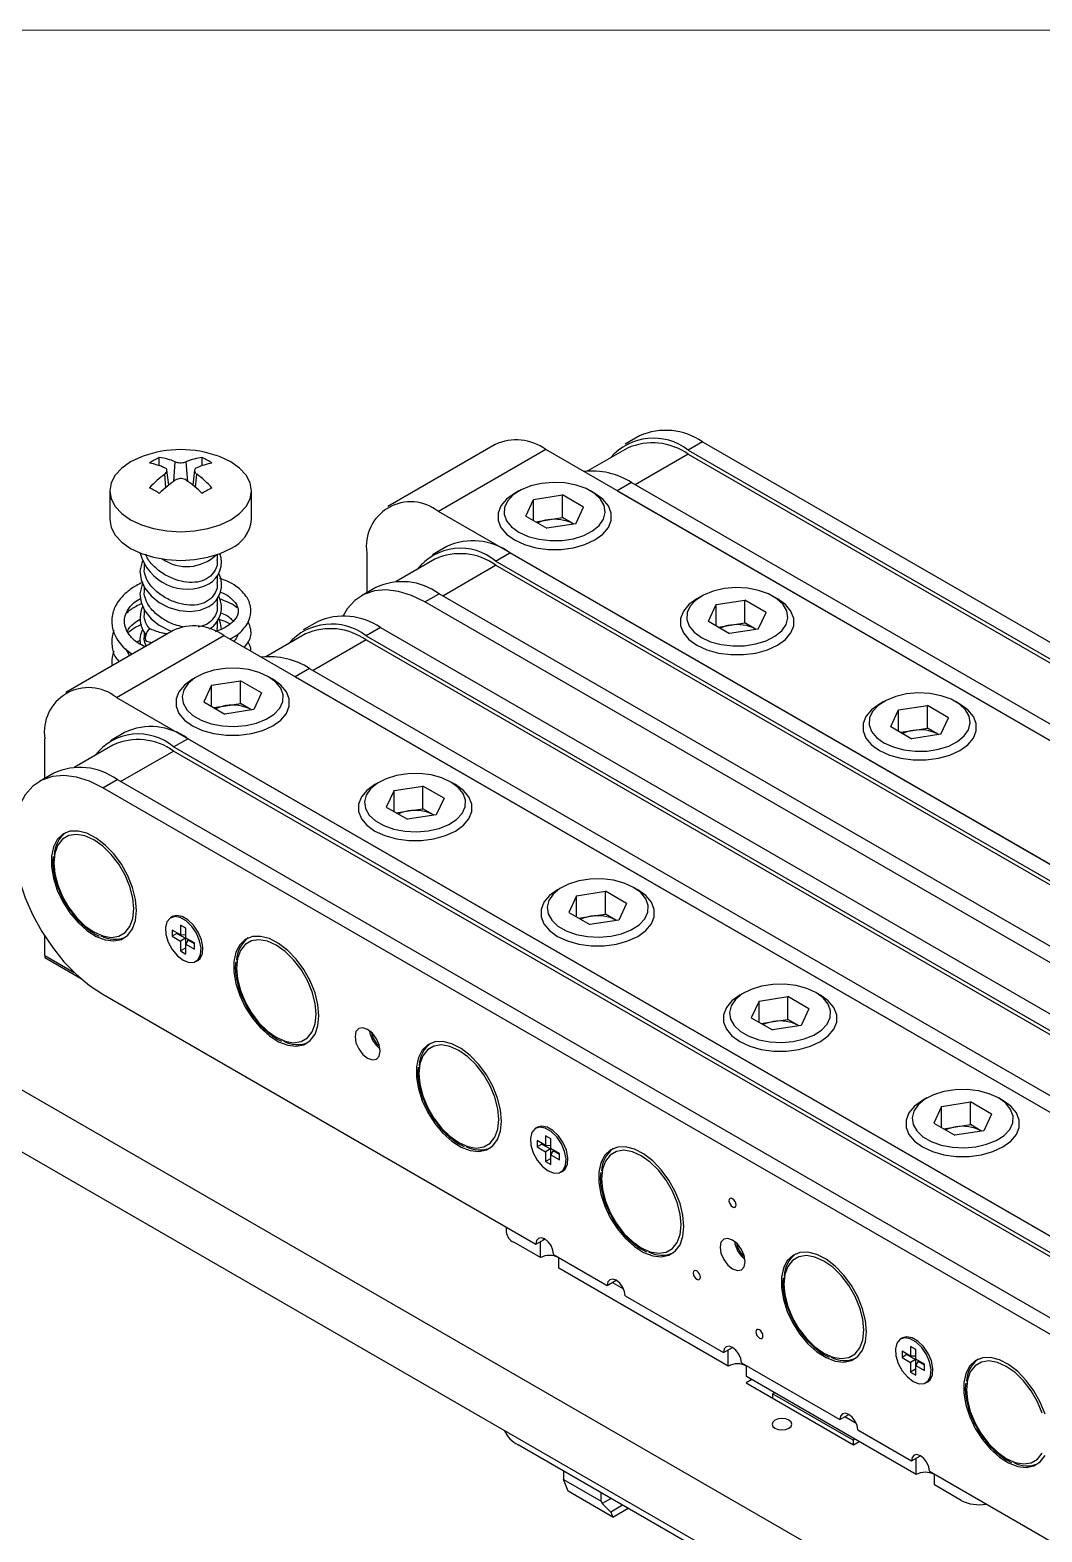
# Model space of a CAD drawing. Header units: millimetres. Extents: x 5 to 292, y 4 to 204.
# Drawn here: x 181.5 to 221.5, y 145.1 to 204.5 of the extents above; entities that cross this region are included whole.
import ezdxf

# ---------------------------------------------------------------- set-up
doc = ezdxf.new("R2010")
doc.units = ezdxf.units.MM

msp = doc.modelspace()

# ---------------------------------------------------------------- linework, layer by layer
at = {"color": 7, "linetype": 'Continuous', "lineweight": 18}
msp.add_line((4.92, 204.48), (291.92, 204.48), dxfattribs=at)
at = {"color": 7, "linetype": 'Continuous', "lineweight": 25}
for p, q in [((205.621, 188.433), (205.055, 188.107)), ((199.917, 188.089), (195.675, 185.64)), ((201.917, 187.891), (197.675, 185.442)), ((257.354, 155.888), (201.917, 187.891)), ((205.146, 187.949), (203.583, 187.047)), ((208.111, 188.201), (207.546, 187.875)), ((207.546, 187.875), (257.326, 159.137)), ((207.546, 187.711), (257.326, 158.974)), ((208.111, 188.201), (257.892, 159.464)), ((186.644, 187.255), (186.644, 187.584)), ((187.02, 186.486), (186.947, 187.072)), ((188.037, 187.072), (187.965, 186.486)), ((188.341, 187.255), (188.341, 187.584)), ((205.311, 186.585), (204.746, 186.258)), ((205.311, 186.585), (255.092, 157.847)), ((184.692, 186.258), (184.692, 185.128)), ((190.292, 185.128), (190.292, 186.258)), ((200.856, 186.258), (200.68, 186.156)), ((201.13, 185.265), (201.436, 185.924)), ((201.436, 185.924), (202.576, 186.1)), ((201.436, 185.089), (201.436, 185.924)), ((203.411, 185.618), (202.576, 186.1)), ((202.576, 185.202), (202.576, 186.1)), ((203.862, 186.156), (203.685, 186.258)), ((204.746, 186.258), (254.526, 157.521)), ((253.112, 153.439), (197.675, 185.442)), ((203.106, 184.96), (203.411, 185.618)), ((201.13, 185.265), (201.965, 184.783)), ((201.523, 185.039), (202.006, 185.114)), ((203.106, 184.96), (201.965, 184.783)), ((202.006, 185.114), (202.576, 185.202)), ((202.994, 184.961), (202.576, 185.202)), ((203.018, 184.946), (202.994, 184.961)), ((203.019, 184.947), (202.994, 184.961)), ((188.942, 183.531), (188.942, 183.745)), ((194.846, 183.808), (194.846, 182.234)), ((197.538, 183.557), (196.003, 182.671)), ((198.003, 184.057), (197.438, 183.73)), ((199.937, 183.482), (200.503, 183.809)), ((250.283, 155.071), (200.503, 183.809)), ((186.042, 183.359), (186.042, 183.183)), ((186.048, 183.091), (186.055, 183.182)), ((249.718, 154.745), (199.937, 183.482)), ((249.718, 154.582), (199.937, 183.319)), ((186.042, 182.461), (186.042, 182.284)), ((188.942, 182.633), (188.942, 182.892)), ((195.203, 182.44), (194.637, 182.114)), ((186.048, 182.193), (186.055, 182.284)), ((188.942, 181.735), (188.942, 181.994)), ((197.137, 181.866), (197.703, 182.193)), ((246.918, 153.128), (197.137, 181.866)), ((247.483, 153.455), (197.703, 182.193)), ((208.069, 182.094), (207.892, 181.992)), ((208.343, 181.102), (208.648, 181.76)), ((208.648, 181.76), (209.789, 181.937)), ((208.648, 180.925), (208.648, 181.76)), ((210.624, 181.455), (209.789, 181.937)), ((209.789, 181.038), (209.789, 181.937)), ((211.075, 181.992), (210.898, 182.094)), ((186.042, 181.563), (186.042, 181.386)), ((186.048, 181.295), (186.055, 181.386)), ((210.318, 180.796), (210.624, 181.455)), ((187.189, 180.741), (182.947, 178.292)), ((184.947, 178.094), (189.189, 180.543)), ((186.042, 180.665), (186.042, 180.488)), ((188.923, 180.836), (188.934, 180.725)), ((188.942, 180.837), (188.942, 181.095)), ((189.189, 180.543), (244.626, 148.54)), ((192.418, 180.601), (190.855, 179.699)), ((192.893, 181.086), (192.327, 180.759)), ((195.384, 180.854), (194.818, 180.527)), ((195.384, 180.854), (245.164, 152.116)), ((208.343, 181.102), (209.178, 180.62)), ((208.735, 180.875), (209.219, 180.95)), ((210.318, 180.796), (209.178, 180.62)), ((209.219, 180.95), (209.789, 181.038)), ((210.206, 180.797), (209.789, 181.038)), ((210.231, 180.783), (210.206, 180.797)), ((210.232, 180.783), (210.206, 180.797)), ((185.47, 179.749), (185.316, 180.013)), ((185.764, 180.284), (185.899, 180.374)), ((186.134, 180.319), (186.354, 180.259)), ((194.818, 180.527), (244.598, 151.789)), ((194.818, 180.364), (244.598, 151.626)), ((185.472, 179.881), (185.416, 179.842)), ((188.128, 178.91), (187.952, 178.808)), ((188.708, 178.576), (189.848, 178.753)), ((190.683, 178.271), (189.848, 178.753)), ((189.848, 177.854), (189.848, 178.753)), ((191.134, 178.808), (190.957, 178.91)), ((192.583, 179.237), (192.018, 178.911)), ((192.018, 178.911), (241.798, 150.173)), ((192.583, 179.237), (242.364, 150.5)), ((188.708, 178.576), (188.402, 177.918)), ((188.708, 177.741), (188.708, 178.576)), ((190.683, 178.271), (190.378, 177.612)), ((184.947, 178.094), (240.384, 146.091)), ((188.402, 177.918), (189.237, 177.436)), ((188.795, 177.691), (189.278, 177.766)), ((190.378, 177.612), (189.237, 177.436)), ((189.278, 177.766), (189.848, 177.854)), ((190.266, 177.613), (189.848, 177.854)), ((190.29, 177.599), (190.266, 177.613)), ((190.291, 177.599), (190.266, 177.613)), ((215.281, 177.931), (215.105, 177.829)), ((215.555, 176.938), (215.861, 177.596)), ((215.861, 177.596), (217.001, 177.773)), ((215.861, 176.762), (215.861, 177.596)), ((217.836, 177.291), (217.001, 177.773)), ((217.001, 176.875), (217.001, 177.773)), ((218.287, 177.829), (218.11, 177.931)), ((217.531, 176.633), (217.836, 177.291)), ((182.118, 174.886), (182.118, 176.461)), ((185.275, 176.709), (184.71, 176.382)), ((187.209, 176.135), (187.775, 176.461)), ((237.555, 147.724), (187.775, 176.461)), ((215.555, 176.938), (216.39, 176.456)), ((215.948, 176.712), (216.431, 176.786)), ((217.531, 176.633), (216.39, 176.456)), ((216.431, 176.786), (217.001, 176.875)), ((217.419, 176.634), (217.001, 176.875)), ((217.443, 176.619), (217.419, 176.634)), ((217.444, 176.619), (217.419, 176.634)), ((184.81, 176.209), (183.275, 175.323)), ((236.99, 147.397), (187.209, 176.135)), ((236.99, 147.234), (187.209, 175.971)), ((182.475, 175.092), (181.909, 174.766)), ((184.409, 174.518), (184.975, 174.845)), ((234.755, 146.107), (184.975, 174.845)), ((195.341, 174.747), (195.164, 174.645)), ((198.347, 174.645), (198.17, 174.747)), ((234.19, 145.781), (184.409, 174.518)), ((195.92, 174.412), (195.615, 173.754)), ((195.92, 174.412), (197.061, 174.589)), ((195.92, 173.578), (195.92, 174.412)), ((197.896, 174.107), (197.061, 174.589)), ((197.061, 173.691), (197.061, 174.589)), ((197.896, 174.107), (197.59, 173.449)), ((195.615, 173.754), (196.45, 173.272)), ((196.007, 173.528), (196.491, 173.602)), ((197.59, 173.449), (196.45, 173.272)), ((196.491, 173.602), (197.061, 173.691)), ((197.478, 173.45), (197.061, 173.691)), ((197.503, 173.435), (197.478, 173.45)), ((197.504, 173.435), (197.478, 173.45)), ((202.553, 170.583), (202.377, 170.481)), ((205.559, 170.481), (205.382, 170.583)), ((203.133, 170.249), (202.827, 169.59)), ((203.133, 170.249), (204.273, 170.425)), ((203.133, 169.414), (203.133, 170.249)), ((205.108, 169.943), (204.273, 170.425)), ((204.273, 169.527), (204.273, 170.425)), ((205.108, 169.943), (204.803, 169.285)), ((187.162, 169.424), (187.091, 169.383)), ((202.827, 169.59), (203.662, 169.108)), ((203.22, 169.364), (203.703, 169.439)), ((204.803, 169.285), (203.662, 169.108)), ((203.703, 169.439), (204.273, 169.527)), ((204.691, 169.286), (204.273, 169.527)), ((204.715, 169.271), (204.691, 169.286)), ((204.716, 169.271), (204.691, 169.286)), ((184.037, 168.78), (184.087, 168.749)), ((184.087, 168.749), (184.263, 168.658)), ((187.485, 168.701), (187.149, 168.895)), ((187.149, 168.895), (187.149, 168.65)), ((187.342, 168.761), (187.149, 168.65)), ((187.342, 168.783), (187.342, 168.761)), ((187.342, 168.761), (187.678, 168.567)), ((187.485, 169.089), (187.485, 168.701)), ((187.697, 168.966), (187.485, 169.089)), ((187.678, 168.693), (187.485, 168.701)), ((187.678, 168.977), (187.678, 168.693)), ((187.697, 168.578), (187.697, 168.966)), ((182.118, 167.887), (182.118, 168.649)), ((187.149, 168.65), (187.485, 168.456)), ((187.678, 168.567), (187.485, 168.456)), ((187.485, 168.456), (187.485, 168.068)), ((187.678, 168.179), (187.485, 168.068)), ((187.485, 168.068), (187.697, 167.945)), ((187.678, 168.567), (187.678, 168.179)), ((187.678, 168.179), (187.697, 168.168)), ((188.033, 168.384), (187.697, 168.578)), ((187.787, 168.504), (187.697, 168.333)), ((187.697, 167.945), (187.697, 168.333)), ((187.697, 168.333), (188.033, 168.139)), ((187.787, 168.504), (188.033, 168.362)), ((188.033, 168.139), (188.033, 168.384)), ((182.118, 167.887), (182.118, 167.805)), ((182.118, 167.887), (183.286, 167.213)), ((182.118, 167.805), (183.524, 166.994)), ((188.091, 167.651), (188.162, 167.692)), ((174.001, 166.736), (241.36, 127.85)), ((184.409, 166.353), (201.521, 156.474)), ((209.766, 166.419), (209.589, 166.317)), ((212.772, 166.317), (212.595, 166.419)), ((210.345, 166.085), (210.04, 165.427)), ((210.345, 166.085), (211.486, 166.262)), ((210.345, 165.25), (210.345, 166.085)), ((212.321, 165.78), (211.486, 166.262)), ((211.486, 165.363), (211.486, 166.262)), ((212.321, 165.78), (212.015, 165.121)), ((210.04, 165.427), (210.875, 164.945)), ((210.432, 165.2), (210.916, 165.275)), ((212.015, 165.121), (210.875, 164.945)), ((210.916, 165.275), (211.486, 165.363)), ((211.903, 165.122), (211.486, 165.363)), ((211.928, 165.108), (211.903, 165.122)), ((211.929, 165.108), (211.903, 165.122)), ((191.249, 164.617), (191.299, 164.585)), ((191.299, 164.585), (191.476, 164.495)), ((174.001, 164.286), (241.36, 125.401)), ((216.978, 162.256), (216.802, 162.154)), ((219.984, 162.154), (219.807, 162.256)), ((217.558, 161.921), (217.252, 161.263)), ((217.558, 161.921), (218.698, 162.098)), ((217.558, 161.087), (217.558, 161.921)), ((219.533, 161.616), (218.698, 162.098)), ((218.698, 161.2), (218.698, 162.098)), ((219.533, 161.616), (219.228, 160.958)), ((201.587, 161.097), (201.516, 161.056)), ((217.252, 161.263), (218.087, 160.781)), ((217.645, 161.037), (218.128, 161.111)), ((219.228, 160.958), (218.087, 160.781)), ((218.128, 161.111), (218.698, 161.2)), ((219.116, 160.959), (218.698, 161.2)), ((219.14, 160.944), (219.116, 160.959)), ((219.141, 160.944), (219.116, 160.959)), ((198.462, 160.453), (198.512, 160.422)), ((198.512, 160.422), (198.688, 160.331)), ((201.91, 160.373), (201.574, 160.567)), ((201.574, 160.567), (201.574, 160.322)), ((201.767, 160.434), (201.574, 160.322)), ((201.767, 160.456), (201.767, 160.434)), ((201.767, 160.434), (202.103, 160.24)), ((201.91, 160.761), (201.91, 160.373)), ((202.122, 160.639), (201.91, 160.761)), ((202.103, 160.366), (201.91, 160.373)), ((202.103, 160.65), (202.103, 160.366)), ((202.122, 160.251), (202.122, 160.639)), ((201.574, 160.322), (201.91, 160.128)), ((202.103, 160.24), (201.91, 160.128)), ((201.91, 160.128), (201.91, 159.741)), ((202.103, 159.852), (201.91, 159.741)), ((202.103, 160.24), (202.103, 159.852)), ((202.103, 159.852), (202.122, 159.841)), ((202.458, 160.057), (202.122, 160.251)), ((202.212, 160.177), (202.122, 160.006)), ((202.122, 159.618), (202.122, 160.006)), ((202.122, 160.006), (202.458, 159.812)), ((202.212, 160.177), (202.458, 160.035)), ((202.458, 159.812), (202.458, 160.057)), ((201.91, 159.741), (202.122, 159.618)), ((202.516, 159.324), (202.587, 159.364)), ((200.358, 157.146), (200.358, 156.959)), ((201.707, 155.941), (200.651, 156.551)), ((201.521, 156.474), (201.875, 156.678)), ((201.707, 155.941), (201.707, 156.582)), ((205.674, 156.289), (205.724, 156.258)), ((205.724, 156.258), (205.9, 156.167)), ((202.228, 156.066), (204.35, 154.842)), ((202.428, 155.525), (202.428, 155.951)), ((209.132, 151.655), (202.428, 155.525)), ((204.35, 154.842), (204.703, 155.046)), ((204.997, 154.695), (204.546, 154.955)), ((205.057, 154.433), (208.946, 152.188)), ((216.012, 152.769), (215.941, 152.728)), ((208.946, 152.188), (209.299, 152.392)), ((209.132, 151.655), (209.132, 152.295)), ((212.887, 152.126), (212.937, 152.094)), ((212.937, 152.094), (213.113, 152.004)), ((216.335, 152.046), (215.999, 152.24)), ((215.999, 152.24), (215.999, 151.995)), ((216.192, 152.106), (215.999, 151.995)), ((216.192, 152.129), (216.192, 152.106)), ((216.192, 152.106), (216.528, 151.912)), ((216.335, 152.434), (216.335, 152.046)), ((216.547, 152.311), (216.335, 152.434)), ((216.528, 152.039), (216.335, 152.046)), ((216.528, 152.323), (216.528, 152.039)), ((216.547, 151.924), (216.547, 152.311)), ((209.653, 151.78), (213.542, 149.535)), ((209.853, 151.238), (209.853, 151.665)), ((215.999, 151.995), (216.335, 151.801)), ((216.528, 151.912), (216.335, 151.801)), ((216.335, 151.801), (216.335, 151.413)), ((216.528, 151.525), (216.335, 151.413)), ((216.528, 151.912), (216.528, 151.525)), ((216.528, 151.525), (216.547, 151.513)), ((216.883, 151.73), (216.547, 151.924)), ((216.637, 151.849), (216.547, 151.679)), ((216.547, 151.291), (216.547, 151.679)), ((216.547, 151.679), (216.883, 151.485)), ((216.637, 151.849), (216.883, 151.707)), ((216.883, 151.485), (216.883, 151.73)), ((210.062, 151.118), (209.837, 150.987)), ((209.837, 150.987), (214.079, 148.538)), ((216.556, 147.369), (209.853, 151.238)), ((216.335, 151.413), (216.547, 151.291)), ((216.941, 150.996), (217.012, 151.037)), ((210.956, 150.602), (210.884, 150.561)), ((214.066, 148.724), (210.884, 150.561)), ((210.884, 150.561), (210.884, 150.383)), ((213.542, 149.535), (213.896, 149.739)), ((214.189, 149.388), (213.739, 149.648)), ((214.249, 149.127), (216.37, 147.902)), ((229.318, 132.089), (200.821, 148.539)), ((214.138, 148.765), (214.066, 148.724)), ((214.066, 148.724), (214.066, 148.546)), ((214.079, 148.538), (214.305, 148.668)), ((216.37, 147.902), (216.724, 148.106)), ((216.556, 147.369), (216.556, 148.009)), ((220.099, 147.962), (220.149, 147.931)), ((220.149, 147.931), (220.325, 147.84)), ((202.621, 147.5), (202.621, 147.172)), ((217.078, 147.494), (234.19, 137.615)), ((217.278, 146.952), (217.278, 147.378)), ((202.621, 147.172), (204.106, 146.315)), ((202.798, 146.703), (202.621, 147.172)), ((204.566, 145.682), (202.798, 146.703)), ((218.331, 146.344), (217.278, 146.952)), ((204.106, 146.315), (204.106, 146.643)), ((204.106, 146.315), (204.144, 146.214)), ((204.496, 146.418), (204.144, 146.214)), ((204.144, 146.214), (204.49, 145.883)), ((204.956, 146.153), (204.49, 145.883)), ((204.49, 145.883), (204.566, 145.682)), ((204.566, 145.682), (205.168, 146.03))]:
    msp.add_line(p, q, dxfattribs=at)
at = {"color": 8, "linetype": 'Continuous', "lineweight": 25}
for p, q in [((207.546, 187.711), (205.453, 186.503)), ((187.212, 186.634), (187.276, 187.41)), ((187.773, 186.634), (187.709, 187.41)), ((186.904, 186.39), (186.86, 186.92)), ((188.08, 186.39), (188.124, 186.92)), ((197.844, 182.111), (199.937, 183.319)), ((194.818, 180.364), (192.725, 179.155)), ((185.116, 174.763), (187.209, 175.971))]:
    msp.add_line(p, q, dxfattribs=at)
at = {"color": 7, "linetype": 'Continuous', "lineweight": 25, "flags": 128}
for points in [[(186.002, 187.627), (185.937, 187.602), (185.512, 187.401), (185.164, 187.156), (184.905, 186.877), (184.746, 186.574), (184.692, 186.258), (184.746, 185.943), (184.905, 185.64), (185.164, 185.36), (185.512, 185.115), (185.937, 184.914), (186.421, 184.765), (186.946, 184.673), (187.492, 184.642), (188.039, 184.673), (188.564, 184.765), (189.048, 184.914), (189.472, 185.115), (189.472, 185.115)], [(189.472, 185.115), (189.82, 185.36), (190.079, 185.64), (190.238, 185.943), (190.292, 186.258), (190.238, 186.574), (190.079, 186.877), (189.82, 187.156), (189.472, 187.401), (189.048, 187.602), (188.983, 187.627)], [(200.857, 184.625), (201.221, 184.459), (201.642, 184.346), (202.096, 184.292), (202.561, 184.299), (203.009, 184.369), (203.418, 184.496), (203.765, 184.674), (204.031, 184.894), (204.203, 185.143), (204.27, 185.408), (204.229, 185.675), (204.083, 185.93), (203.84, 186.158), (203.511, 186.348), (203.116, 186.488), (202.675, 186.573), (202.213, 186.596), (201.753, 186.557), (201.322, 186.458), (200.941, 186.304), (200.632, 186.104), (200.412, 185.868), (200.292, 185.609), (200.278, 185.341), (200.372, 185.079), (200.569, 184.836), (200.857, 184.625)], [(200.68, 186.156), (200.366, 185.929), (200.147, 185.667), (200.035, 185.383), (200.035, 185.092), (200.147, 184.809), (200.366, 184.547), (200.68, 184.319)], [(200.68, 186.156), (200.366, 185.929), (200.147, 185.667), (200.035, 185.383), (200.035, 185.092), (200.147, 184.809), (200.366, 184.547), (200.68, 184.319), (201.074, 184.138), (201.528, 184.012), (202.019, 183.947), (202.523, 183.947), (203.014, 184.012), (203.468, 184.138), (203.862, 184.319), (204.176, 184.547), (204.395, 184.809), (204.507, 185.092), (204.507, 185.383), (204.395, 185.667), (204.176, 185.929), (203.862, 186.156)], [(200.68, 184.319), (201.074, 184.138), (201.528, 184.012), (202.019, 183.947), (202.523, 183.947), (203.014, 184.012), (203.468, 184.138), (203.862, 184.319), (204.176, 184.547), (204.395, 184.809), (204.507, 185.092), (204.507, 185.383), (204.395, 185.667), (204.176, 185.929), (203.862, 186.156)], [(184.692, 185.128), (184.746, 184.812), (184.905, 184.509), (185.164, 184.23), (185.512, 183.985), (185.937, 183.784), (186.421, 183.634), (186.946, 183.542), (187.492, 183.511), (188.039, 183.542), (188.564, 183.634), (189.048, 183.784), (189.472, 183.985)], [(185.984, 183.475), (185.948, 183.398), (185.88, 183.082), (185.922, 182.746), (186.071, 182.412), (186.317, 182.104), (186.643, 181.842), (187.027, 181.644), (187.442, 181.524), (187.861, 181.489), (188.255, 181.543), (188.597, 181.681)], [(185.984, 182.577), (185.948, 182.499), (185.88, 182.184), (185.922, 181.848), (186.071, 181.514), (186.317, 181.206), (186.643, 180.944), (187.027, 180.746), (187.131, 180.707)], [(197.137, 181.866), (196.61, 182.125), (196.095, 182.286), (195.603, 182.347), (195.146, 182.306), (194.732, 182.164), (194.373, 181.925), (194.075, 181.592), (193.913, 181.32)], [(208.069, 180.462), (208.433, 180.296), (208.854, 180.182), (209.309, 180.128), (209.773, 180.136), (210.222, 180.205), (210.63, 180.332), (210.977, 180.511), (211.244, 180.73), (211.415, 180.979), (211.482, 181.245), (211.442, 181.512), (211.296, 181.766), (211.052, 181.994), (210.724, 182.184), (210.329, 182.325), (209.888, 182.409), (209.425, 182.432), (208.966, 182.393), (208.534, 182.294), (208.154, 182.141), (207.845, 181.94), (207.625, 181.704), (207.504, 181.446), (207.491, 181.178), (207.585, 180.915), (207.781, 180.672), (208.069, 180.462)], [(207.892, 181.993), (207.578, 181.765), (207.36, 181.503), (207.247, 181.219), (207.247, 180.929), (207.36, 180.645), (207.578, 180.383), (207.892, 180.156), (208.286, 179.974), (208.74, 179.848), (209.231, 179.783), (209.735, 179.783), (210.226, 179.848), (210.68, 179.974), (211.074, 180.156), (211.388, 180.383), (211.607, 180.645), (211.719, 180.929), (211.719, 181.219), (211.607, 181.503), (211.388, 181.765), (211.075, 181.992)], [(207.892, 181.992), (207.578, 181.765), (207.36, 181.503), (207.247, 181.219), (207.247, 180.929), (207.36, 180.645), (207.578, 180.383), (207.892, 180.156)], [(207.892, 180.156), (208.286, 179.974), (208.74, 179.848), (209.231, 179.783), (209.735, 179.783), (210.226, 179.848), (210.68, 179.974), (211.074, 180.156), (211.388, 180.383), (211.607, 180.645), (211.719, 180.929), (211.719, 181.219), (211.607, 181.503), (211.388, 181.765), (211.075, 181.992)], [(189.103, 180.785), (189.062, 181.023), (189.006, 181.18)], [(186.302, 180.79), (186.268, 180.79), (186.218, 180.758), (186.169, 180.696), (186.127, 180.611), (186.099, 180.518), (186.089, 180.431)], [(186.089, 180.431), (186.099, 180.362), (186.127, 180.323), (186.134, 180.319)], [(187.952, 178.808), (187.638, 178.581), (187.419, 178.319), (187.307, 178.035), (187.307, 177.745), (187.419, 177.461), (187.638, 177.199), (187.952, 176.972), (188.346, 176.79), (188.8, 176.664), (189.291, 176.599), (189.795, 176.599), (190.286, 176.664), (190.74, 176.79), (191.134, 176.972), (191.448, 177.199), (191.667, 177.461), (191.779, 177.745), (191.779, 178.035), (191.667, 178.319), (191.448, 178.581), (191.134, 178.809), (191.134, 178.809)], [(187.952, 178.808), (187.638, 178.581), (187.419, 178.319), (187.307, 178.035), (187.307, 177.745), (187.419, 177.461), (187.638, 177.199), (187.952, 176.972), (188.346, 176.79), (188.8, 176.664), (189.291, 176.599), (189.795, 176.599), (190.286, 176.664), (190.74, 176.79), (191.134, 176.972)], [(190.957, 178.911), (190.593, 179.077), (190.172, 179.19), (189.717, 179.244), (189.253, 179.237), (188.804, 179.167), (188.396, 179.04), (188.049, 178.862), (187.782, 178.642), (187.611, 178.393), (187.544, 178.128), (187.584, 177.861), (187.73, 177.606), (187.974, 177.378), (188.302, 177.189), (188.698, 177.048), (189.138, 176.963), (189.601, 176.94), (190.06, 176.979), (190.492, 177.078), (190.872, 177.232), (191.181, 177.432), (191.402, 177.668), (191.522, 177.927), (191.535, 178.195), (191.441, 178.457), (191.245, 178.7), (190.957, 178.911)], [(191.134, 176.972), (191.448, 177.199), (191.667, 177.461), (191.779, 177.745), (191.779, 178.035), (191.667, 178.319), (191.448, 178.581), (191.134, 178.808)], [(215.282, 176.298), (215.646, 176.132), (216.067, 176.019), (216.521, 175.964), (216.986, 175.972), (217.434, 176.042), (217.843, 176.169), (218.19, 176.347), (218.456, 176.567), (218.628, 176.816), (218.695, 177.081), (218.654, 177.348), (218.508, 177.602), (218.265, 177.831), (217.936, 178.02), (217.541, 178.161), (217.1, 178.245), (216.638, 178.269), (216.178, 178.23), (215.747, 178.131), (215.366, 177.977), (215.057, 177.777), (214.837, 177.541), (214.717, 177.282), (214.703, 177.014), (214.797, 176.751), (214.994, 176.508), (215.282, 176.298)], [(215.105, 177.829), (214.791, 177.601), (214.572, 177.339), (214.46, 177.056), (214.46, 176.765), (214.572, 176.481), (214.791, 176.219), (215.105, 175.992)], [(215.105, 177.829), (214.791, 177.601), (214.572, 177.339), (214.46, 177.056), (214.46, 176.765), (214.572, 176.481), (214.791, 176.219), (215.105, 175.992), (215.499, 175.811), (215.953, 175.684), (216.444, 175.62), (216.948, 175.62), (217.439, 175.684), (217.893, 175.811), (218.287, 175.992), (218.601, 176.219), (218.819, 176.481), (218.932, 176.765), (218.932, 177.056), (218.819, 177.339), (218.601, 177.601), (218.287, 177.829)], [(215.105, 175.992), (215.499, 175.811), (215.953, 175.684), (216.444, 175.62), (216.948, 175.62), (217.439, 175.684), (217.893, 175.811), (218.287, 175.992), (218.601, 176.219), (218.819, 176.481), (218.932, 176.765), (218.932, 177.056), (218.819, 177.339), (218.601, 177.601), (218.287, 177.829)], [(184.409, 174.518), (183.882, 174.777), (183.367, 174.939), (182.875, 175), (182.418, 174.959), (182.004, 174.817), (181.645, 174.577), (181.347, 174.245), (181.118, 173.827), (180.962, 173.334), (180.884, 172.776), (180.884, 172.166), (180.962, 171.517), (181.118, 170.844), (181.347, 170.162), (181.645, 169.486), (182.004, 168.831), (182.418, 168.212), (182.875, 167.643), (183.367, 167.136), (183.882, 166.703), (184.409, 166.353)], [(195.164, 174.645), (194.85, 174.417), (194.632, 174.155), (194.519, 173.872), (194.519, 173.581), (194.632, 173.297), (194.85, 173.035), (195.164, 172.808), (195.558, 172.627), (196.012, 172.5), (196.503, 172.436), (197.007, 172.436), (197.498, 172.5), (197.952, 172.627), (198.346, 172.808), (198.66, 173.035), (198.879, 173.297), (198.991, 173.581), (198.991, 173.872), (198.879, 174.155), (198.66, 174.417), (198.346, 174.645), (198.346, 174.645)], [(195.164, 174.645), (194.85, 174.417), (194.632, 174.155), (194.519, 173.872), (194.519, 173.581), (194.632, 173.297), (194.85, 173.035), (195.164, 172.808), (195.558, 172.627), (196.012, 172.5), (196.503, 172.436), (197.007, 172.436), (197.498, 172.5), (197.952, 172.627), (198.346, 172.808)], [(198.17, 174.747), (197.805, 174.913), (197.384, 175.026), (196.93, 175.081), (196.465, 175.073), (196.017, 175.004), (195.608, 174.876), (195.261, 174.698), (194.995, 174.478), (194.823, 174.229), (194.756, 173.964), (194.797, 173.697), (194.943, 173.443), (195.187, 173.214), (195.515, 173.025), (195.91, 172.884), (196.351, 172.8), (196.814, 172.776), (197.273, 172.815), (197.705, 172.914), (198.085, 173.068), (198.394, 173.268), (198.614, 173.504), (198.734, 173.763), (198.748, 174.031), (198.654, 174.294), (198.458, 174.537), (198.17, 174.747)], [(198.346, 172.808), (198.66, 173.035), (198.879, 173.297), (198.991, 173.581), (198.991, 173.872), (198.879, 174.155), (198.66, 174.417), (198.347, 174.645)], [(185.742, 169.666), (185.703, 170.108), (185.586, 170.574), (185.398, 171.043), (185.147, 171.494), (184.846, 171.904), (184.507, 172.256), (184.147, 172.532), (183.783, 172.719), (183.431, 172.809), (183.109, 172.798), (182.831, 172.686), (182.611, 172.478), (182.458, 172.184), (182.379, 171.818), (182.379, 171.397), (182.458, 170.94), (182.611, 170.47), (182.831, 170.007), (183.109, 169.574), (183.431, 169.191), (183.783, 168.875), (184.147, 168.642), (184.507, 168.503), (184.846, 168.463), (185.147, 168.525), (185.398, 168.686), (185.586, 168.938), (185.703, 169.27), (185.742, 169.666)], [(184.056, 168.818), (184.407, 168.661), (184.74, 168.603), (185.039, 168.647), (185.289, 168.792), (185.477, 169.029), (185.594, 169.346), (185.633, 169.729), (185.594, 170.157), (185.477, 170.61), (185.289, 171.064), (185.039, 171.496), (184.74, 171.886), (184.407, 172.213), (184.056, 172.462), (183.705, 172.619), (183.371, 172.676), (183.072, 172.632), (182.822, 172.488), (182.634, 172.251), (182.518, 171.933), (182.478, 171.55), (182.518, 171.122), (182.634, 170.67), (182.822, 170.216), (183.072, 169.783), (183.371, 169.393), (183.705, 169.066), (184.056, 168.818)], [(202.377, 170.481), (202.063, 170.254), (201.844, 169.992), (201.732, 169.708), (201.732, 169.417), (201.844, 169.134), (202.063, 168.872), (202.377, 168.644), (202.771, 168.463), (203.225, 168.337), (203.716, 168.272), (204.22, 168.272), (204.711, 168.337), (205.165, 168.463), (205.559, 168.644), (205.873, 168.872), (206.092, 169.134), (206.204, 169.417), (206.204, 169.708), (206.092, 169.992), (205.873, 170.254), (205.559, 170.481), (205.559, 170.481)], [(202.377, 170.481), (202.063, 170.254), (201.844, 169.992), (201.732, 169.708), (201.732, 169.417), (201.844, 169.134), (202.063, 168.872), (202.377, 168.644), (202.771, 168.463), (203.225, 168.337), (203.716, 168.272), (204.22, 168.272), (204.711, 168.337), (205.165, 168.463), (205.559, 168.644)], [(205.382, 170.583), (205.018, 170.75), (204.597, 170.863), (204.142, 170.917), (203.678, 170.909), (203.229, 170.84), (202.821, 170.713), (202.474, 170.534), (202.207, 170.315), (202.036, 170.066), (201.969, 169.8), (202.009, 169.533), (202.155, 169.279), (202.399, 169.051), (202.727, 168.861), (203.123, 168.72), (203.563, 168.636), (204.026, 168.613), (204.485, 168.652), (204.917, 168.751), (205.297, 168.904), (205.606, 169.105), (205.827, 169.341), (205.947, 169.599), (205.96, 169.867), (205.866, 170.13), (205.67, 170.373), (205.382, 170.583)], [(205.559, 168.644), (205.873, 168.872), (206.092, 169.134), (206.204, 169.417), (206.204, 169.708), (206.092, 169.992), (205.873, 170.254), (205.559, 170.481)], [(187.591, 167.7), (187.821, 167.612), (188.026, 167.622), (188.183, 167.729), (188.277, 167.921), (188.296, 168.178), (188.239, 168.471), (188.111, 168.77), (187.928, 169.041), (187.708, 169.255), (187.475, 169.39), (187.255, 169.429), (187.071, 169.37), (186.944, 169.219), (186.887, 168.991), (186.906, 168.712), (186.999, 168.412), (187.157, 168.123), (187.362, 167.877), (187.591, 167.7)], [(188.162, 167.692), (188.254, 167.77), (188.347, 167.962), (188.367, 168.218), (188.31, 168.512), (188.182, 168.811), (187.999, 169.082), (187.778, 169.296), (187.546, 169.43), (187.325, 169.47), (187.162, 169.424)], [(192.955, 165.502), (192.915, 165.944), (192.799, 166.41), (192.611, 166.88), (192.36, 167.33), (192.058, 167.741), (191.719, 168.092), (191.36, 168.368), (190.995, 168.555), (190.644, 168.645), (190.322, 168.634), (190.044, 168.522), (189.823, 168.314), (189.67, 168.02), (189.592, 167.654), (189.592, 167.233), (189.67, 166.777), (189.823, 166.306), (190.044, 165.844), (190.322, 165.41), (190.644, 165.027), (190.995, 164.712), (191.36, 164.479), (191.719, 164.339), (192.058, 164.299), (192.36, 164.361), (192.611, 164.522), (192.799, 164.775), (192.915, 165.107), (192.955, 165.502)], [(191.268, 164.654), (191.619, 164.497), (191.953, 164.439), (192.252, 164.484), (192.502, 164.628), (192.69, 164.865), (192.806, 165.183), (192.846, 165.565), (192.806, 165.993), (192.69, 166.446), (192.502, 166.9), (192.252, 167.333), (191.953, 167.722), (191.619, 168.05), (191.268, 168.298), (190.917, 168.455), (190.584, 168.513), (190.285, 168.468), (190.035, 168.324), (189.847, 168.087), (189.73, 167.769), (189.69, 167.387), (189.73, 166.959), (189.847, 166.506), (190.035, 166.052), (190.285, 165.619), (190.584, 165.23), (190.917, 164.902), (191.268, 164.654)], [(209.589, 166.317), (209.275, 166.09), (209.057, 165.828), (208.944, 165.544), (208.944, 165.254), (209.057, 164.97), (209.275, 164.708), (209.589, 164.481), (209.983, 164.299), (210.437, 164.173), (210.928, 164.108), (211.432, 164.108), (211.923, 164.173), (212.377, 164.299), (212.771, 164.481), (213.085, 164.708), (213.304, 164.97), (213.416, 165.254), (213.416, 165.544), (213.304, 165.828), (213.085, 166.09), (212.771, 166.317), (212.771, 166.317)], [(209.589, 166.317), (209.275, 166.09), (209.057, 165.828), (208.944, 165.544), (208.944, 165.254), (209.057, 164.97), (209.275, 164.708), (209.589, 164.481), (209.983, 164.299), (210.437, 164.173), (210.928, 164.108), (211.432, 164.108), (211.923, 164.173), (212.377, 164.299), (212.771, 164.481)], [(212.595, 166.42), (212.23, 166.586), (211.809, 166.699), (211.355, 166.753), (210.89, 166.746), (210.442, 166.676), (210.033, 166.549), (209.686, 166.371), (209.42, 166.151), (209.248, 165.902), (209.181, 165.637), (209.222, 165.37), (209.368, 165.115), (209.611, 164.887), (209.94, 164.697), (210.335, 164.557), (210.776, 164.472), (211.238, 164.449), (211.698, 164.488), (212.13, 164.587), (212.51, 164.741), (212.819, 164.941), (213.039, 165.177), (213.159, 165.436), (213.173, 165.704), (213.079, 165.966), (212.883, 166.209), (212.595, 166.42)], [(212.771, 164.481), (213.085, 164.708), (213.304, 164.97), (213.416, 165.254), (213.416, 165.544), (213.304, 165.828), (213.085, 166.09), (212.772, 166.317)], [(195.369, 164.108), (195.332, 164.349), (195.224, 164.596), (195.064, 164.813), (194.874, 164.966), (194.685, 165.032), (194.524, 165), (194.417, 164.877), (194.379, 164.68), (194.417, 164.439), (194.524, 164.192), (194.685, 163.975), (194.874, 163.823), (195.064, 163.757), (195.224, 163.788), (195.332, 163.911), (195.369, 164.108)], [(200.167, 161.339), (200.128, 161.78), (200.011, 162.246), (199.823, 162.716), (199.572, 163.166), (199.271, 163.577), (198.932, 163.928), (198.572, 164.204), (198.208, 164.392), (197.856, 164.482), (197.534, 164.471), (197.256, 164.358), (197.036, 164.151), (196.883, 163.857), (196.804, 163.491), (196.804, 163.07), (196.883, 162.613), (197.036, 162.143), (197.256, 161.68), (197.534, 161.247), (197.856, 160.864), (198.208, 160.548), (198.572, 160.315), (198.932, 160.175), (199.271, 160.136), (199.572, 160.198), (199.823, 160.359), (200.011, 160.611), (200.128, 160.943), (200.167, 161.339)], [(198.481, 160.49), (198.832, 160.333), (199.165, 160.276), (199.464, 160.32), (199.714, 160.464), (199.902, 160.701), (200.019, 161.019), (200.058, 161.402), (200.019, 161.83), (199.902, 162.282), (199.714, 162.736), (199.464, 163.169), (199.165, 163.559), (198.832, 163.886), (198.481, 164.134), (198.13, 164.291), (197.796, 164.349), (197.497, 164.305), (197.247, 164.16), (197.059, 163.923), (196.943, 163.606), (196.903, 163.223), (196.943, 162.795), (197.059, 162.342), (197.247, 161.888), (197.497, 161.456), (197.796, 161.066), (198.13, 160.739), (198.481, 160.49)], [(216.802, 162.154), (216.488, 161.926), (216.269, 161.664), (216.157, 161.381), (216.157, 161.09), (216.269, 160.806), (216.488, 160.544), (216.802, 160.317), (217.196, 160.136), (217.65, 160.009), (218.141, 159.945), (218.645, 159.945), (219.136, 160.009), (219.59, 160.136), (219.984, 160.317), (220.298, 160.544), (220.517, 160.806), (220.629, 161.09), (220.629, 161.381), (220.517, 161.664), (220.298, 161.926), (219.984, 162.154), (219.984, 162.154)], [(216.802, 162.154), (216.488, 161.926), (216.269, 161.664), (216.157, 161.381), (216.157, 161.09), (216.269, 160.806), (216.488, 160.544), (216.802, 160.317), (217.196, 160.136), (217.65, 160.009), (218.141, 159.945), (218.645, 159.945), (219.136, 160.009), (219.59, 160.136), (219.984, 160.317)], [(219.807, 162.256), (219.443, 162.422), (219.022, 162.535), (218.567, 162.59), (218.103, 162.582), (217.654, 162.512), (217.246, 162.385), (216.899, 162.207), (216.632, 161.987), (216.461, 161.738), (216.394, 161.473), (216.434, 161.206), (216.58, 160.952), (216.824, 160.723), (217.152, 160.534), (217.548, 160.393), (217.988, 160.309), (218.451, 160.285), (218.91, 160.324), (219.342, 160.423), (219.722, 160.577), (220.031, 160.777), (220.252, 161.013), (220.372, 161.272), (220.385, 161.54), (220.291, 161.803), (220.095, 162.046), (219.807, 162.256)], [(219.984, 160.317), (220.298, 160.544), (220.517, 160.806), (220.629, 161.09), (220.629, 161.381), (220.517, 161.664), (220.298, 161.926), (219.984, 162.154)], [(202.016, 159.373), (202.246, 159.285), (202.451, 159.295), (202.608, 159.401), (202.702, 159.594), (202.721, 159.85), (202.664, 160.144), (202.536, 160.442), (202.353, 160.714), (202.133, 160.928), (201.9, 161.062), (201.68, 161.102), (201.496, 161.043), (201.369, 160.891), (201.312, 160.664), (201.331, 160.385), (201.424, 160.085), (201.582, 159.796), (201.787, 159.55), (202.016, 159.373)], [(202.587, 159.364), (202.679, 159.442), (202.772, 159.634), (202.792, 159.891), (202.734, 160.185), (202.607, 160.483), (202.423, 160.754), (202.203, 160.969), (201.971, 161.103), (201.75, 161.143), (201.587, 161.097)], [(207.38, 157.175), (207.34, 157.616), (207.224, 158.083), (207.036, 158.552), (206.785, 159.003), (206.483, 159.413), (206.144, 159.765), (205.784, 160.041), (205.42, 160.228), (205.069, 160.318), (204.747, 160.307), (204.469, 160.195), (204.248, 159.987), (204.095, 159.693), (204.017, 159.327), (204.017, 158.906), (204.095, 158.449), (204.248, 157.979), (204.469, 157.516), (204.747, 157.083), (205.069, 156.7), (205.42, 156.384), (205.784, 156.151), (206.144, 156.012), (206.483, 155.972), (206.785, 156.034), (207.036, 156.195), (207.224, 156.447), (207.34, 156.779), (207.38, 157.175)], [(205.693, 156.327), (206.044, 156.17), (206.378, 156.112), (206.677, 156.156), (206.927, 156.301), (207.115, 156.538), (207.231, 156.855), (207.271, 157.238), (207.231, 157.666), (207.115, 158.119), (206.927, 158.572), (206.677, 159.005), (206.378, 159.395), (206.044, 159.722), (205.693, 159.971), (205.342, 160.128), (205.009, 160.185), (204.709, 160.141), (204.46, 159.997), (204.272, 159.76), (204.155, 159.442), (204.115, 159.059), (204.155, 158.631), (204.272, 158.179), (204.46, 157.725), (204.709, 157.292), (205.009, 156.902), (205.342, 156.575), (205.693, 156.327)], [(209.441, 158.027), (209.43, 158.095), (209.399, 158.166), (209.354, 158.228), (209.299, 158.271), (209.245, 158.29), (209.199, 158.281), (209.169, 158.246), (209.158, 158.19), (209.169, 158.121), (209.199, 158.05), (209.245, 157.989), (209.299, 157.945), (209.354, 157.926), (209.399, 157.935), (209.43, 157.97), (209.441, 158.027)], [(202.228, 156.066), (202.201, 156.238), (202.125, 156.415), (202.01, 156.569), (201.875, 156.679), (201.74, 156.726), (201.625, 156.703), (201.548, 156.615), (201.521, 156.474)], [(201.899, 156.664), (201.873, 156.658), (201.806, 156.639)], [(209.794, 155.781), (209.757, 156.022), (209.649, 156.269), (209.489, 156.486), (209.299, 156.638), (209.11, 156.704), (208.949, 156.673), (208.842, 156.55), (208.804, 156.353), (208.842, 156.112), (208.949, 155.865), (209.11, 155.648), (209.299, 155.495), (209.489, 155.429), (209.649, 155.461), (209.757, 155.584), (209.794, 155.781)], [(214.592, 153.011), (214.553, 153.453), (214.436, 153.919), (214.248, 154.388), (213.997, 154.839), (213.696, 155.25), (213.357, 155.601), (212.997, 155.877), (212.633, 156.064), (212.281, 156.154), (211.959, 156.143), (211.681, 156.031), (211.461, 155.823), (211.307, 155.529), (211.229, 155.163), (211.229, 154.742), (211.307, 154.286), (211.461, 153.815), (211.681, 153.353), (211.959, 152.919), (212.281, 152.536), (212.633, 152.221), (212.997, 151.988), (213.357, 151.848), (213.696, 151.808), (213.997, 151.87), (214.248, 152.031), (214.436, 152.284), (214.553, 152.616), (214.592, 153.011)], [(212.906, 152.163), (213.257, 152.006), (213.59, 151.948), (213.889, 151.993), (214.139, 152.137), (214.327, 152.374), (214.444, 152.692), (214.483, 153.074), (214.444, 153.502), (214.327, 153.955), (214.139, 154.409), (213.889, 154.842), (213.59, 155.231), (213.257, 155.559), (212.906, 155.807), (212.555, 155.964), (212.221, 156.022), (211.922, 155.977), (211.672, 155.833), (211.484, 155.596), (211.367, 155.278), (211.328, 154.896), (211.367, 154.468), (211.484, 154.015), (211.672, 153.561), (211.922, 153.128), (212.221, 152.739), (212.555, 152.411), (212.906, 152.163)], [(205.057, 154.433), (205.03, 154.605), (204.953, 154.782), (204.839, 154.937), (204.703, 155.046), (204.568, 155.093), (204.453, 155.07), (204.377, 154.982), (204.35, 154.842)], [(208.027, 155.168), (208.016, 155.237), (207.985, 155.308), (207.939, 155.37), (207.885, 155.413), (207.831, 155.432), (207.785, 155.423), (207.755, 155.388), (207.744, 155.332), (207.755, 155.263), (207.785, 155.192), (207.831, 155.13), (207.885, 155.087), (207.939, 155.068), (207.985, 155.077), (208.016, 155.112), (208.027, 155.168)], [(210.502, 152.842), (210.491, 152.91), (210.46, 152.981), (210.414, 153.043), (210.36, 153.087), (210.306, 153.105), (210.26, 153.096), (210.229, 153.061), (210.219, 153.005), (210.229, 152.936), (210.26, 152.865), (210.306, 152.804), (210.36, 152.76), (210.414, 152.741), (210.46, 152.75), (210.491, 152.785), (210.502, 152.842)], [(216.441, 151.046), (216.671, 150.957), (216.876, 150.967), (217.033, 151.074), (217.127, 151.266), (217.146, 151.523), (217.089, 151.816), (216.961, 152.115), (216.778, 152.386), (216.558, 152.601), (216.325, 152.735), (216.105, 152.775), (215.921, 152.716), (215.794, 152.564), (215.737, 152.337), (215.756, 152.058), (215.849, 151.757), (216.007, 151.469), (216.212, 151.223), (216.441, 151.046)], [(217.012, 151.037), (217.104, 151.115), (217.197, 151.307), (217.217, 151.564), (217.159, 151.857), (217.032, 152.156), (216.848, 152.427), (216.628, 152.641), (216.396, 152.776), (216.175, 152.816), (216.012, 152.769)], [(209.653, 151.78), (209.626, 151.952), (209.549, 152.128), (209.435, 152.283), (209.299, 152.392), (209.164, 152.439), (209.049, 152.417), (208.973, 152.329), (208.946, 152.188)], [(209.323, 152.378), (209.297, 152.372), (209.23, 152.352)], [(221.649, 149.755), (221.461, 150.225), (221.21, 150.675), (220.908, 151.086), (220.569, 151.437), (220.209, 151.713), (219.845, 151.901), (219.494, 151.991), (219.172, 151.98), (218.894, 151.867), (218.673, 151.66), (218.52, 151.366), (218.442, 151), (218.442, 150.579), (218.52, 150.122), (218.673, 149.651), (218.894, 149.189), (219.172, 148.756), (219.494, 148.373), (219.845, 148.057), (220.209, 147.824), (220.569, 147.684), (220.908, 147.645), (221.21, 147.707), (221.461, 147.868), (221.649, 148.12)], [(221.54, 149.791), (221.352, 150.245), (221.102, 150.678), (220.803, 151.068), (220.469, 151.395), (220.118, 151.643), (219.767, 151.8), (219.434, 151.858), (219.134, 151.814), (218.885, 151.669), (218.697, 151.432), (218.58, 151.115), (218.54, 150.732), (218.58, 150.304), (218.697, 149.851), (218.885, 149.397), (219.134, 148.965), (219.434, 148.575), (219.767, 148.248), (220.118, 147.999)], [(214.249, 149.127), (214.222, 149.298), (214.146, 149.475), (214.031, 149.63), (213.896, 149.739), (213.76, 149.786), (213.646, 149.764), (213.569, 149.676), (213.542, 149.535)], [(211.527, 149.514), (211.4, 149.563), (211.251, 149.58), (211.102, 149.563), (210.975, 149.514), (210.891, 149.441), (210.861, 149.355), (210.891, 149.268), (210.975, 149.195), (211.102, 149.147), (211.251, 149.13), (211.4, 149.147), (211.527, 149.195), (211.611, 149.268), (211.641, 149.355), (211.611, 149.441), (211.527, 149.514)], [(217.078, 147.494), (217.051, 147.666), (216.974, 147.842), (216.859, 147.997), (216.724, 148.106), (216.589, 148.153), (216.474, 148.131), (216.397, 148.043), (216.37, 147.902)], [(216.748, 148.091), (216.722, 148.086), (216.655, 148.066)], [(220.118, 147.999), (220.469, 147.842), (220.803, 147.785), (221.102, 147.829), (221.352, 147.973), (221.54, 148.21)]]:
    msp.add_lwpolyline(points, dxfattribs=at)
at = {"color": 7, "linetype": 'Continuous', "lineweight": 25}
for centre, radius, start, end in [((200.752, 186.318), 1.958, 53.47024, 115.21933), ((206.176, 186.095), 2.246, 52.41657, 139.23048), ((206.659, 186.096), 2.557, 55.39948, 113.96151), ((187.492, 183.521), 4.368, 70.04561, 109.95439), ((206.136, 185.707), 2.451, 54.87464, 113.8149), ((188.272, 184.317), 3.65, 116.50329, 123.49133), ((185.68, 184.49), 2.928, 66.22913, 78.60402), ((186.256, 184.928), 2.683, 67.65828, 81.68685), ((188.729, 184.929), 2.683, 98.31203, 112.34195), ((189.305, 184.49), 2.928, 101.39552, 113.77081), ((186.712, 184.318), 3.649, 56.50818, 63.49719), ((189.894, 182.928), 5.015, 127.23224, 136.47274), ((191.022, 181.497), 6.396, 125.8569, 133.20287), ((183.962, 181.497), 6.396, 46.7975, 54.14321), ((185.09, 182.927), 5.016, 43.52846, 52.76747), ((203.741, 184.134), 2.911, 57.34705, 96.43221), ((184.223, 182.41), 4.463, 57.14581, 62.85957), ((190.761, 182.412), 4.46, 117.13881, 122.85582), ((196.579, 184.073), 1.753, 51.32579, 188.68487), ((188.891, 185.267), 1.408, 294.37441, 354.30541), ((202.2, 183.758), 1.37, 98.13256, 115.75353), ((202.273, 183.567), 1.57, 62.64262, 99.77145), ((199.043, 181.813), 2.473, 53.82349, 114.86596), ((187.739, 184.288), 1.913, 194.71406, 296.65313), ((187.728, 184.969), 1.703, 235.35194, 313.31162), ((188.119, 183.44), 0.984, 299.01476, 20.33364), ((198.545, 181.838), 2.155, 49.73495, 142.41112), ((198.534, 181.382), 2.393, 54.08206, 114.60749), ((188.109, 182.548), 0.995, 299.36405, 26.31877), ((196.243, 180.196), 2.473, 53.82349, 114.86596), ((188.11, 181.649), 0.993, 301.48805, 26.36006), ((186.994, 181.224), 1.108, 155.75835, 216.92427), ((193.931, 178.749), 2.557, 55.39948, 113.96151), ((186.826, 180.346), 0.948, 152.72362, 189.80126), ((188.018, 178.911), 2.009, 54.34087, 114.34871), ((193.448, 178.747), 2.246, 52.41657, 139.23048), ((193.408, 178.359), 2.451, 54.87464, 113.8149), ((209.412, 179.594), 1.37, 98.13301, 115.75369), ((209.485, 179.403), 1.57, 62.64264, 99.7713), ((191.013, 176.787), 2.911, 57.34705, 96.43221), ((183.851, 176.726), 1.753, 51.32541, 188.68525), ((189.472, 176.41), 1.37, 98.13263, 115.75346), ((189.545, 176.219), 1.57, 62.64299, 99.77108), ((185.817, 174.491), 2.155, 49.73495, 142.41112), ((185.806, 174.034), 2.393, 54.08206, 114.60749), ((186.315, 174.465), 2.473, 53.82349, 114.86596), ((216.625, 175.431), 1.37, 98.13256, 115.75353), ((216.698, 175.24), 1.57, 62.64249, 99.77146), ((183.515, 172.849), 2.473, 53.82349, 114.86596), ((196.684, 172.247), 1.37, 98.13308, 115.75362), ((196.757, 172.056), 1.57, 62.64301, 99.77093), ((183.64, 171.827), 1.154, 127.37953, 177.86962), ((203.897, 168.083), 1.37, 98.13263, 115.75346), ((203.97, 167.892), 1.57, 62.64285, 99.77109), ((184.875, 169.654), 1.125, 241.4584, 293.3032), ((190.853, 167.663), 1.154, 127.3799, 177.86891), ((211.109, 163.919), 1.37, 98.13286, 115.75354), ((211.182, 163.728), 1.57, 62.64303, 99.77098), ((192.087, 165.491), 1.125, 241.45819, 293.30341), ((196.055, 165.076), 1.116, 188.30659, 231.68812), ((195.979, 165.032), 0.97, 190.78982, 229.20472), ((198.065, 163.5), 1.154, 127.37975, 177.8694), ((218.322, 159.756), 1.37, 98.13275, 115.75365), ((218.395, 159.565), 1.57, 62.64297, 99.77103), ((199.3, 161.327), 1.125, 241.45829, 293.30331), ((205.278, 159.336), 1.154, 127.37971, 177.86927), ((200.858, 157.009), 0.503, 185.69445, 245.62563), ((210.48, 156.748), 1.116, 188.30649, 231.68812), ((210.404, 156.704), 0.97, 190.78963, 229.20477), ((202.068, 155.245), 0.784, 62.60978, 117.39022), ((206.512, 157.163), 1.125, 241.45826, 293.30326), ((212.49, 155.172), 1.154, 127.37968, 177.86939), ((209.492, 150.959), 0.784, 62.6097, 117.3903), ((213.725, 153), 1.125, 241.45823, 293.30337), ((219.703, 151.009), 1.154, 127.37971, 177.8694), ((201.353, 149.582), 1.171, 203.4703, 242.99703), ((216.917, 146.673), 0.784, 62.60967, 117.3903), ((220.937, 148.836), 1.125, 241.45831, 293.30329), ((219.038, 147.713), 1.54, 242.68608, 280.60103)]:
    msp.add_arc(centre, radius, start, end, dxfattribs=at)
for points, knots in [([(186.86, 186.92), (186.882, 186.94), (186.925, 186.978), (186.952, 187.042), (186.945, 187.101), (186.911, 187.145), (186.874, 187.163), (186.86, 187.17)], [0, 0, 0, 0, 0.21709, 0.434289, 0.64897, 0.86273, 1, 1, 1, 1]), ([(187.276, 187.41), (187.303, 187.401), (187.357, 187.383), (187.46, 187.372), (187.564, 187.375), (187.65, 187.389), (187.692, 187.404), (187.709, 187.41)], [0, 0, 0, 0, 0.2170907, 0.4342879, 0.6489621, 0.8627319, 1, 1, 1, 1]), ([(188.124, 187.17), (188.103, 187.158), (188.059, 187.134), (188.032, 187.079), (188.039, 187.018), (188.074, 186.963), (188.11, 186.932), (188.124, 186.92)], [0, 0, 0, 0, 0.2170906, 0.4342852, 0.6489586, 0.8627311, 1, 1, 1, 1]), ([(187.709, 186.681), (187.682, 186.697), (187.627, 186.729), (187.524, 186.748), (187.42, 186.743), (187.335, 186.718), (187.292, 186.691), (187.276, 186.681)], [0, 0, 0, 0, 0.217104, 0.434296, 0.648969, 0.862739, 1, 1, 1, 1]), ([(188.923, 183.531), (188.929, 183.49), (188.954, 183.31), (188.818, 183.026), (188.538, 182.762), (188.157, 182.635), (187.726, 182.632), (187.259, 182.743), (186.789, 182.967), (186.394, 183.29), (186.167, 183.57), (186.125, 183.727), (186.119, 183.75)], [0, 0, 0, 0, 0.036002, 0.160808, 0.27568, 0.381326, 0.486697, 0.599734, 0.722162, 0.849906, 0.977649, 1, 1, 1, 1]), ([(188.923, 182.632), (188.929, 182.592), (188.954, 182.412), (188.818, 182.128), (188.538, 181.863), (188.157, 181.737), (187.726, 181.733), (187.259, 181.845), (186.79, 182.069), (186.388, 182.391), (186.124, 182.75), (186.071, 182.988), (186.048, 183.091)], [0, 0, 0, 0, 0.033439, 0.149361, 0.256057, 0.354183, 0.452054, 0.557045, 0.670759, 0.78941, 0.90806, 1, 1, 1, 1]), ([(185.987, 182.636), (185.897, 182.594), (185.666, 182.488), (185.372, 182.274), (185.116, 182.023), (184.946, 181.782), (184.834, 181.543), (184.761, 181.263), (184.757, 180.902), (184.915, 180.437), (185.216, 180.051), (185.499, 179.859), (185.573, 179.808)], [0, 0, 0, 0, 0.06831, 0.175569, 0.270135, 0.35294, 0.42356, 0.497791, 0.608019, 0.751989, 0.934348, 1, 1, 1, 1]), ([(189.433, 180.403), (189.478, 180.424), (189.641, 180.5), (189.931, 180.732), (190.219, 181.101), (190.299, 181.598), (190.131, 182.086), (189.776, 182.44), (189.378, 182.676), (189.138, 182.761), (189.038, 182.797)], [0, 0, 0, 0, 0.0383359, 0.1380828, 0.3170091, 0.4740601, 0.628113, 0.8151279, 0.9230217, 1, 1, 1, 1]), ([(186.074, 180.097), (185.983, 180.143), (185.733, 180.268), (185.474, 180.529), (185.3, 180.821), (185.237, 181.153), (185.336, 181.49), (185.581, 181.813), (185.813, 181.955), (185.904, 182.01)], [0, 0, 0, 0, 0.092382, 0.2531224, 0.3965361, 0.5268208, 0.7454999, 0.9012339, 1, 1, 1, 1]), ([(185.965, 181.809), (185.884, 181.77), (185.661, 181.666), (185.462, 181.534), (185.364, 181.437), (185.361, 181.434)], [0, 0, 0, 0, 0.3624983, 0.9829524, 1, 1, 1, 1]), ([(187.592, 180.886), (187.486, 180.906), (187.213, 180.959), (186.79, 181.174), (186.388, 181.492), (186.124, 181.852), (186.071, 182.089), (186.048, 182.193)], [0, 0, 0, 0, 0.140497, 0.361146, 0.591375, 0.821602, 1, 1, 1, 1]), ([(188.923, 181.734), (188.929, 181.694), (188.954, 181.514), (188.817, 181.232), (188.549, 180.965), (188.295, 180.899), (188.179, 180.869)], [0, 0, 0, 0, 0.096697, 0.431908, 0.740441, 1, 1, 1, 1]), ([(189.035, 182.263), (189.057, 182.256), (189.265, 182.192), (189.537, 181.981), (189.78, 181.666), (189.777, 181.384), (189.589, 181.093), (189.266, 180.841), (188.968, 180.734), (188.846, 180.69)], [0, 0, 0, 0, 0.019724, 0.181078, 0.359938, 0.578549, 0.728782, 0.889476, 1, 1, 1, 1]), ([(189.728, 181.618), (189.713, 181.634), (189.617, 181.738), (189.367, 181.86), (189.123, 181.949), (189.017, 181.988)], [0, 0, 0, 0, 0.099173, 0.609985, 1, 1, 1, 1]), ([(185.387, 180.708), (185.388, 180.711), (185.417, 180.819), (185.582, 180.991), (185.802, 181.129), (185.883, 181.18)], [0, 0, 0, 0, 0.019171, 0.638968, 1, 1, 1, 1]), ([(186.279, 180.788), (186.227, 180.853), (186.098, 181.016), (186.067, 181.19), (186.048, 181.295)], [0, 0, 0, 0, 0.401517, 1, 1, 1, 1]), ([(189.427, 180.996), (189.395, 181.015), (189.271, 181.09), (189.114, 181.141), (188.996, 181.179)], [0, 0, 0, 0, 0.252481, 1, 1, 1, 1]), ([(189.057, 181.439), (189.072, 181.435), (189.271, 181.372), (189.461, 181.239), (189.543, 181.121), (189.562, 181.094)], [0, 0, 0, 0, 0.0594908, 0.7805736, 1, 1, 1, 1]), ([(184.844, 180.732), (184.844, 180.731), (184.807, 180.652), (184.765, 180.445), (184.761, 180.089), (184.844, 179.747), (185.01, 179.561), (185.056, 179.51)], [0, 0, 0, 0, 0.00238, 0.195479, 0.482218, 0.856731, 1, 1, 1, 1]), ([(185.944, 180.981), (185.868, 180.947), (185.669, 180.856), (185.513, 180.734), (185.416, 180.658)], [0, 0, 0, 0, 0.3798429, 1, 1, 1, 1]), ([(186.949, 180.602), (186.891, 180.612), (186.662, 180.651), (186.457, 180.73), (186.303, 180.789)], [0, 0, 0, 0, 0.249424, 1, 1, 1, 1]), ([(189.731, 180.59), (189.733, 180.57), (189.741, 180.481), (189.654, 180.386), (189.587, 180.314)], [0, 0, 0, 0, 0.232561, 1, 1, 1, 1]), ([(190.005, 180.073), (190.072, 180.152), (190.248, 180.361), (190.304, 180.741), (190.198, 180.991), (190.155, 181.093)], [0, 0, 0, 0, 0.266249, 0.70024, 1, 1, 1, 1]), ([(186.127, 180.128), (186.088, 180.219), (186.036, 180.341), (186.051, 180.457), (186.055, 180.488)], [0, 0, 0, 0, 0.740356, 1, 1, 1, 1]), ([(190.254, 179.929), (190.256, 179.941), (190.278, 180.06), (190.213, 180.174), (190.155, 180.276)], [0, 0, 0, 0, 0.102338, 1, 1, 1, 1]), ([(184.844, 179.915), (184.844, 179.914), (184.807, 179.836), (184.765, 179.642), (184.772, 179.455), (184.776, 179.348)], [0, 0, 0, 0, 0.005284, 0.433918, 1, 1, 1, 1]), ([(185.387, 179.891), (185.387, 179.895), (185.39, 179.906), (185.401, 179.917), (185.41, 179.925)], [0, 0, 0, 0, 0.280409, 1, 1, 1, 1]), ([(182.451, 171.802), (182.443, 171.716), (182.423, 171.501), (182.474, 171.119), (182.589, 170.679), (182.77, 170.239), (182.993, 169.832), (183.173, 169.598), (183.257, 169.489)], [0, 0, 0, 0, 0.12178, 0.302392, 0.482991, 0.663264, 0.843357, 1, 1, 1, 1]), ([(183.257, 169.489), (183.269, 169.472), (183.374, 169.326), (183.608, 169.098), (183.861, 168.888), (184.007, 168.799), (184.037, 168.78)], [0, 0, 0, 0, 0.054527, 0.472773, 0.892359, 1, 1, 1, 1]), ([(189.663, 167.638), (189.655, 167.552), (189.636, 167.338), (189.686, 166.955), (189.801, 166.515), (189.983, 166.075), (190.206, 165.668), (190.386, 165.434), (190.469, 165.325)], [0, 0, 0, 0, 0.12178, 0.302392, 0.482991, 0.663264, 0.843355, 1, 1, 1, 1]), ([(190.469, 165.325), (190.481, 165.308), (190.586, 165.163), (190.82, 164.935), (191.074, 164.724), (191.219, 164.635), (191.249, 164.617)], [0, 0, 0, 0, 0.054524, 0.472773, 0.892359, 1, 1, 1, 1]), ([(196.876, 163.475), (196.868, 163.388), (196.848, 163.174), (196.899, 162.791), (197.013, 162.351), (197.195, 161.912), (197.418, 161.505), (197.598, 161.27), (197.682, 161.162)], [0, 0, 0, 0, 0.12178, 0.302392, 0.482991, 0.663264, 0.843356, 1, 1, 1, 1]), ([(197.682, 161.162), (197.694, 161.145), (197.799, 160.999), (198.033, 160.771), (198.286, 160.56), (198.432, 160.471), (198.462, 160.453)], [0, 0, 0, 0, 0.054526, 0.472771, 0.892359, 1, 1, 1, 1]), ([(204.088, 159.311), (204.08, 159.225), (204.061, 159.01), (204.111, 158.628), (204.226, 158.187), (204.408, 157.748), (204.631, 157.341), (204.811, 157.107), (204.894, 156.998)], [0, 0, 0, 0, 0.12178, 0.302392, 0.482991, 0.663264, 0.843356, 1, 1, 1, 1]), ([(204.894, 156.998), (204.906, 156.981), (205.011, 156.835), (205.245, 156.607), (205.499, 156.397), (205.644, 156.308), (205.674, 156.289)], [0, 0, 0, 0, 0.054525, 0.472773, 0.89236, 1, 1, 1, 1]), ([(211.301, 155.147), (211.293, 155.061), (211.273, 154.847), (211.324, 154.464), (211.438, 154.024), (211.62, 153.584), (211.843, 153.177), (212.023, 152.943), (212.107, 152.834)], [0, 0, 0, 0, 0.12178, 0.302392, 0.482991, 0.663264, 0.843356, 1, 1, 1, 1]), ([(212.107, 152.834), (212.119, 152.817), (212.224, 152.672), (212.458, 152.444), (212.711, 152.233), (212.857, 152.144), (212.887, 152.126)], [0, 0, 0, 0, 0.054526, 0.472772, 0.89236, 1, 1, 1, 1]), ([(218.513, 150.983), (218.505, 150.897), (218.486, 150.683), (218.536, 150.3), (218.651, 149.86), (218.833, 149.42), (219.056, 149.014), (219.236, 148.779), (219.319, 148.67)], [0, 0, 0, 0, 0.12178, 0.302392, 0.482991, 0.663264, 0.843356, 1, 1, 1, 1]), ([(219.319, 148.67), (219.331, 148.654), (219.436, 148.508), (219.67, 148.28), (219.924, 148.069), (220.069, 147.98), (220.099, 147.962)], [0, 0, 0, 0, 0.054526, 0.472772, 0.892359, 1, 1, 1, 1])]:
    msp.add_open_spline(points, degree=3, knots=knots, dxfattribs=at)

doc.saveas('drawing.dxf')
